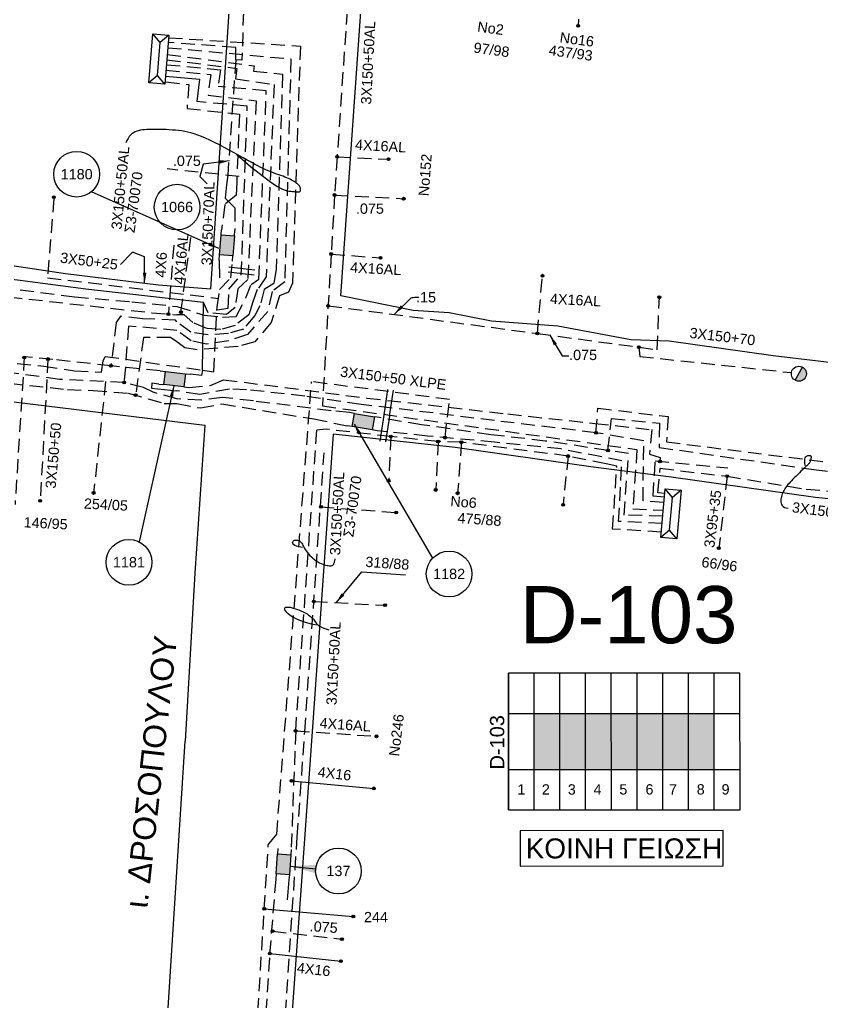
# Model space of a CAD drawing. Header units: millimetres. Extents: x 2893 to 4023, y 216 to 730.
# Drawn here: x 3073.1 to 3147.5, y 320.5 to 411.6 of the extents above; entities that cross this region are included whole.
import ezdxf
from ezdxf.enums import TextEntityAlignment as Align

# ---------------------------------------------------------------- set-up
doc = ezdxf.new("R2010")
doc.units = ezdxf.units.MM
doc.linetypes.add('DASHED', pattern=[19.05, 12.7, -6.35])
for name, color, linetype in [('Link Box 4 Διευθύνσεων', 7, 'Continuous'), ('Άγνωστα', 7, 'Continuous'), ('Ασφαλειοκιβώτια Χ.Τ 9 αναχωρήσεων', 7, 'Continuous'), ('Εναέρια παροχή ΧΤ 4x16', 7, 'Continuous'), ('Επιγραφές - Σχήματα', 7, 'Continuous'), ('Καλώδια ΧΤ   3x150+50AL', 7, 'DASHED'), ('Καλώδια ΧΤ   3x150+50AL XLPE', 7, 'DASHED'), ('Καλώδια ΧΤ   3x150+70 AL', 7, 'DASHED'), ('Στύλος ΦΜ', 7, 'Continuous'), ('Στύλος ΦΜ @ 1', 7, 'Continuous'), ('Συνδέσεις', 7, 'Continuous'), ('Τομή', 7, 'Continuous'), ('Υποσταθμός πόλεως', 7, 'Continuous'), ('Υπόβαθρο ΔΕΗ', 7, 'Continuous'), ('Υπόγεια Καλώδια Δικτύου ΧΤ   .04', 7, 'DASHED'), ('Υπόγεια Καλώδια Δικτύου ΧΤ   .075', 7, 'DASHED'), ('Υπόγεια Καλώδια Δικτύου ΧΤ   .10', 7, 'DASHED'), ('Υπόγεια Καλώδια Δικτύου ΧΤ   .15', 7, 'DASHED'), ('Υπόγεια καλώδια Παροχών ΧΤ   .075', 7, 'DASHED'), ('Υπόγεια καλώδια Παροχών ΧΤ   4x16AL', 7, 'DASHED'), ('Υπόγεια καλώδια Παροχών ΧΤ   4x6', 7, 'DASHED')]:
    doc.layers.add(name, color=color, linetype=linetype)
doc.styles.add('arial', font='ARIAL.TTF')
doc.styles.get("Standard").update_dxf_attribs({"font": 'ARIAL.TTF'})
doc.linetypes.add('SYN_LINE', pattern='A,0.5,-0.0001,["/\\/\\/\\/",Standard,S=0.1,R=0,X=0,Y=-0.05],-0.25', length=0.7501)
doc.dimstyles.new('ISO-25', dxfattribs={"dimtxt": 2.5, "dimasz": 2.5, "dimexe": 1.25, "dimexo": 0.625, "dimtad": 1, "dimtxsty": 'Standard', "dimcen": 2.5, "dimadec": 0, "dimazin": 0, "dimtfac": 1, "dimtmove": 0, "dimatfit": 3, "dimfxl": 1, "dimarcsym": 0})

# ---------------------------------------------------------------- blocks, each defined once
blk = doc.blocks.new('LINK BOX 4 ΑΝΑΧΩΡΗΣΕΩΝ')
at = {"layer": 'Link Box 4 Διευθύνσεων', "ltscale": 40}
blk.add_hatch(color=256, dxfattribs=at).paths.add_polyline_path([(-3.54, 0), (-3.54, -4.67), (3.54, -4.67), (3.54, 0)])
for p, q in [((-3.54, 0), (-5.33, 0)), ((5.33, 0), (3.54, 0)), ((-3.54, -4.67), (-5.33, -4.67)), ((5.33, -4.67), (3.54, -4.67))]:
    blk.add_line(p, q, dxfattribs=at)
blk.add_lwpolyline([(-3.54, -4.67), (-3.54, 0), (3.54, 0), (3.54, -4.67)], close=True, dxfattribs=at)
blk = doc.blocks.new('ΥΠΟΣΤΑΘΜΟΣ ΠΟΛΕΩΣ')
at = {"layer": 'Υποσταθμός πόλεως', "linetype": 'Continuous', "ltscale": 40}
blk.add_lwpolyline([(-8.57, 2.82), (8.57, 2.82), (8.57, -2.82), (-8.57, -2.82)], close=True, dxfattribs=at)
for points in [[(-5.75, 0), (-8.57, 2.82)], [(5.75, 0), (8.57, 2.82)], [(-8.57, -2.82), (-5.75, 0)], [(-5.75, 0), (5.75, 0)], [(8.57, -2.82), (5.75, 0)]]:
    blk.add_lwpolyline(points, dxfattribs=at)
at = {"layer": 'Υποσταθμός πόλεως', "linetype": 'SYN_LINE', "ltscale": 40, "flags": 1}
for tag, p in [('ΜΕΤΑΣΧΗΜΑΤΙΣΜΟΣ', (10.6, 2.39)), ('ΙΣΧΥΣ', (10.58, -0.41)), ('ΑΡΙΘΜΟΣ', (10.7, -3.13))]:
    blk.add_attdef(tag, p, '', height=1.8, dxfattribs=at)
blk = doc.blocks.new('_ΣΥΝΔΕΣΗ')
at = {"layer": 'Συνδέσεις', "linetype": 'SYN_LINE', "ltscale": 40}
blk.add_hatch(color=256, dxfattribs=at).paths.add_polyline_path([(-116.75, 2339.64, 1), (-117.75, 2339.64, 1)])
at = {"layer": 'Συνδέσεις'}
blk.add_circle((-117.25, 2339.64), 0.5, dxfattribs=at)
blk = doc.blocks.new('ΤΟΜΗ')
at = {"layer": 'Τομή', "ltscale": 40}
for p, q in [((-5.68, 0), (5.68, 0)), ((5.68, -2.33), (-5.68, -2.33))]:
    blk.add_line(p, q, dxfattribs=at)
blk = doc.blocks.new('ΥΠΑΡΧΩΝ ΤΣΙΜΕΝΤΕΝΙΟΣ ΣΤΥΛΟΣ')
at = {"layer": 'Στύλος ΦΜ'}
blk.add_hatch(color=7, dxfattribs=at).paths.add_polyline_path([(-1.29, -2.28, 0.574793), (2.62, 0, 0.268822), (1.3, 2.27)])
blk.add_line((-1.29, -2.28), (1.3, 2.27), dxfattribs=at)
blk.add_circle((0, 0), 2.62, dxfattribs=at)
at = {"layer": 'Στύλος ΦΜ', "flags": 4}
for tag, p in [('ΑΡΙΘΜΟΣ', (-4.68, 8.05)), ('ΤΥΠΟΣ', (-4.91, 3.03))]:
    blk.add_attdef(tag, p, '', height=4, dxfattribs=at)
blk = doc.blocks.new('ΑΣΦΑΛΕΙΟΚΙΒΩΤΙΟ ΥΠΟΣΤΑΘΜΟΥ 9 ΑΝΑΧΩΡΗΣΕΩΝ')
at = {"layer": 'Ασφαλειοκιβώτια Χ.Τ 9 αναχωρήσεων', "ltscale": 40}
for p, q in [((-23.8, 40.36), (24.02, 40.36)), ((-9.72, 40.36), (-9.72, -40.64)), ((9.94, 40.36), (9.94, -40.64)), ((-23.8, 31.36), (24.02, 31.36)), ((-23.8, 22.36), (24.02, 22.36)), ((-23.8, 13.36), (24.02, 13.36)), ((-23.8, 4.36), (24.02, 4.36)), ((-23.8, -4.64), (24.02, -4.64)), ((-23.8, -13.64), (24.02, -13.64)), ((-23.8, -22.64), (24.02, -22.64)), ((-23.8, -31.64), (24.02, -31.64))]:
    blk.add_line(p, q, dxfattribs=at)
at = {"layer": 'Ασφαλειοκιβώτια Χ.Τ 9 αναχωρήσεων'}
blk.add_lwpolyline([(-23.8, -40.64), (24.02, -40.64), (24.02, 40.36), (-23.8, 40.36)], close=True, dxfattribs=at)
for s, p in [('1', (-18.45, 37.24)), ('2', (-18.45, 28.67)), ('3', (-18.45, 19.6)), ('4', (-18.45, 10.58)), ('5', (-18.45, 1.57)), ('6', (-18.45, -7.57)), ('7', (-18.45, -15.81)), ('8', (-18.45, -25.5)), ('9', (-18.45, -34.19))]:
    blk.add_text(s, height=3.6, rotation=270, dxfattribs=at).set_placement(p)
at = {"layer": 'Ασφαλειοκιβώτια Χ.Τ 9 αναχωρήσεων', "ltscale": 40}
for tag, height, p in [('ΟΝΟΜΑ', 5, (-0.16, 44.31)), ('ΚΕΙΜΕΝΟ 1', 2, (17.06, 35.59)), ('ΚΕΙΜΕΝΟ 2', 2, (17.06, 26.88)), ('ΚΕΙΜΕΝΟ 3', 2, (17.06, 17.69)), ('ΚΕΙΜΕΝΟ 4', 2, (17.06, 8.71)), ('ΚΕΙΜΕΝΟ 5', 2, (17.06, -0.13)), ('ΚΕΙΜΕΝΟ 6', 2, (17.06, -9.05)), ('ΚΕΙΜΕΝΟ 7', 2, (17.06, -18.13)), ('ΚΕΙΜΕΝΟ 8', 2, (17.06, -26.85)), ('ΚΕΙΜΕΝΟ 9', 2, (17.06, -35.99)), ('ΣΧ', 2, (-0.1, -42.64))]:
    blk.add_attdef(tag, text='', height=height, dxfattribs=at).set_placement(p, align=Align.MIDDLE_CENTER)

msp = doc.modelspace()

# ---------------------------------------------------------------- hatches: boundary and pattern name
at = {"layer": 'Ασφαλειοκιβώτια Χ.Τ 9 αναχωρήσεων'}
for color, points in [(17, [(3120.787, 342.098), (3123.172, 342.099), (3123.17, 347.307), (3120.785, 347.306)]), (151, [(3123.172, 342.099), (3125.557, 342.1), (3125.554, 347.308), (3123.17, 347.307)]), (85, [(3125.557, 342.1), (3127.941, 342.101), (3127.939, 347.309), (3125.554, 347.308)]), (1, [(3127.941, 342.101), (3130.326, 342.102), (3130.324, 347.31), (3127.939, 347.309)]), (2, [(3130.326, 342.102), (3132.711, 342.103), (3132.709, 347.311), (3130.324, 347.31)]), (30, [(3132.711, 342.103), (3135.096, 342.104), (3135.094, 347.312), (3132.709, 347.311)]), (6, [(3135.096, 342.104), (3137.481, 342.105), (3137.479, 347.313), (3135.094, 347.312)])]:
    msp.add_hatch(color=color, dxfattribs=at).paths.add_polyline_path(points)

# ---------------------------------------------------------------- linework, layer by layer
at = {"layer": 'Άγνωστα', "color": 85, "linetype": 'DASHED', "ltscale": 0.1}
for points in [[(3125.34, 421.179), (3124.874, 411.052)], [(3086.741, 407.917), (3093.221, 407.109), (3093.12, 406.139)], [(3132.71, 365.608), (3129.118, 365.701), (3129.539, 371.397), (3127.626, 371.693), (3121.821, 372.563), (3116.776, 373.145), (3110.358, 374.065), (3106.456, 374.733)]]:
    msp.add_lwpolyline(points, dxfattribs=at)
at = {"layer": 'Άγνωστα', "color": 4}
msp.add_lwpolyline([(3086.612, 406.393), (3089.77, 406.113), (3089.53, 404.037)], dxfattribs=at)
at = {"layer": 'Άγνωστα', "color": 2, "linetype": 'DASHED', "ltscale": 0.1}
for points in [[(3086.65, 405.852), (3088.793, 405.619), (3088.614, 403.394)], [(3093.222, 396.571), (3093.172, 395.349), (3092.128, 394.496), (3091.805, 392.157)], [(3132.584, 364.12), (3128.063, 364.399), (3128.45, 370.221), (3127.457, 370.434), (3123.929, 371.166), (3114.039, 372.446), (3111.88, 372.517), (3107.499, 372.97), (3101.519, 373.655), (3100.652, 373.58)], [(3107.499, 372.97), (3107.303, 368.874)], [(3111.88, 372.517), (3111.669, 368.027)], [(3114.039, 372.446), (3113.698, 367.72)], [(3123.929, 371.166), (3123.473, 366.656)], [(3100.975, 366.464), (3107.997, 365.935)], [(3100.366, 357.672), (3106.968, 357.343)], [(3096.831, 331.953), (3096.245, 324.639), (3095.545, 313.518), (3096.278, 313.44)]]:
    msp.add_lwpolyline(points, dxfattribs=at)
at = {"layer": 'Άγνωστα', "color": 4, "linetype": 'DASHED', "ltscale": 0.1}
msp.add_lwpolyline([(3076.269, 395.041), (3075.681, 387.702), (3091.523, 385.791)], dxfattribs=at)
at = {"layer": 'Άγνωστα'}
for points in [[(3090.04, 379.139), (3090.139, 385.42), (3079.245, 386.629), (3072.894, 387.464), (3056.202, 389.305), (3056.223, 389.859)], [(3091.602, 389.34), (3091.627, 387.682)], [(3085.996, 377.846), (3085.356, 377.924), (3085.327, 377.462), (3087.686, 377.216)]]:
    msp.add_lwpolyline(points, dxfattribs=at)
at = {"layer": 'Άγνωστα', "color": 151, "linetype": 'DASHED', "ltscale": 0.1}
msp.add_lwpolyline([(3130.49, 381.289), (3130.58, 380.409), (3144.634, 378.904)], dxfattribs=at)
at = {"layer": 'Άγνωστα', "color": 30, "linetype": 'DASHED', "ltscale": 0.1}
for points in [[(3073.535, 380.371), (3072.677, 366.684)], [(3086.138, 379.075), (3081.569, 379.533), (3076.191, 380.12), (3073.535, 380.371)], [(3075.729, 380.164), (3075.005, 367.015)]]:
    msp.add_lwpolyline(points, dxfattribs=at)
at = {"layer": 'Άγνωστα', "color": 17, "linetype": 'DASHED', "ltscale": 0.1}
for points in [[(3088.801, 377.523), (3090.85, 377.73), (3092.007, 378.249), (3105.288, 376.548), (3118.347, 375.068), (3126.412, 374.192), (3131.695, 373.619), (3131.483, 371.358), (3132.48, 371.038), (3132.445, 370.676)], [(3132.86, 367.371), (3131.827, 367.442), (3132.003, 370.719), (3138.729, 370.066)], [(3138.674, 369.291), (3137.889, 362.555)]]:
    msp.add_lwpolyline(points, dxfattribs=at)
at = {"layer": 'Άγνωστα', "color": 173, "linetype": 'DASHED', "ltscale": 0.1}
msp.add_lwpolyline([(3081.062, 378.071), (3079.962, 367.748)], dxfattribs=at)
at = {"layer": 'Άγνωστα', "color": 6, "linetype": 'DASHED', "ltscale": 0.1}
msp.add_lwpolyline([(3132.818, 366.875), (3130.882, 367.01), (3130.952, 372.585), (3126.514, 373.334), (3117.101, 374.454), (3111.423, 375.162), (3104.745, 375.959), (3099.542, 376.727), (3094.133, 377.318), (3092.538, 377.377), (3089.796, 376.862), (3087.686, 377.216)], dxfattribs=at)
at = {"layer": 'Άγνωστα', "color": 1, "linetype": 'DASHED', "ltscale": 0.1}
msp.add_lwpolyline([(3132.651, 364.909), (3128.614, 365.107), (3128.918, 370.714), (3123.291, 371.824), (3117.115, 372.452), (3110.909, 373.024), (3106.253, 373.512)], dxfattribs=at)
at = {"layer": 'Άγνωστα', "color": 2, "ltscale": 0.1}
msp.add_lwpolyline([(3098.065, 331.866), (3097.898, 330.022)], dxfattribs=at)
at = {"layer": 'Άγνωστα', "color": 1, "ltscale": 0.1}
msp.add_lwpolyline([(3095.78, 329.195), (3104.021, 328.474)], dxfattribs=at)
at = {"layer": 'Εναέρια παροχή ΧΤ 4x16', "color": 2, "ltscale": 0.1}
for points in [[(3098.295, 341.059), (3105.926, 340.352)], [(3096.297, 325.054), (3102.876, 324.333)]]:
    msp.add_lwpolyline(points, dxfattribs=at)
at = {"layer": 'Επιγραφές - Σχήματα'}
for points in [[(3093.188, 399.158), (3094.513, 398.02), (3095.567, 397.168), (3096.386, 396.558), (3097.006, 396.151), (3097.465, 395.903), (3097.797, 395.775), (3098.039, 395.725), (3098.227, 395.712), (3098.392, 395.702), (3098.54, 395.689), (3098.67, 395.676), (3098.784, 395.665), (3098.882, 395.659), (3098.963, 395.66), (3099.028, 395.67), (3099.077, 395.691), (3099.111, 395.726), (3099.132, 395.771), (3099.141, 395.825), (3099.14, 395.884), (3099.132, 395.946), (3099.118, 396.009), (3099.101, 396.068), (3099.082, 396.123), (3099.062, 396.17), (3099.042, 396.212), (3099.019, 396.249), (3098.991, 396.284), (3098.957, 396.319), (3098.915, 396.356), (3098.863, 396.396), (3098.801, 396.442), (3098.726, 396.495), (3098.638, 396.554), (3098.538, 396.619), (3098.426, 396.686), (3098.302, 396.757), (3098.167, 396.828), (3098.02, 396.9), (3097.862, 396.969), (3097.693, 397.037), (3097.513, 397.103), (3097.323, 397.17), (3097.123, 397.24), (3096.914, 397.313), (3096.696, 397.392), (3096.469, 397.479), (3096.233, 397.575), (3095.989, 397.681), (3095.734, 397.8), (3095.465, 397.931), (3095.18, 398.076), (3094.875, 398.235), (3094.547, 398.411), (3094.195, 398.602), (3093.814, 398.812), (3093.404, 399.038), (3092.971, 399.277), (3092.523, 399.523), (3092.068, 399.768), (3091.613, 400.009), (3091.167, 400.238), (3090.737, 400.45), (3090.332, 400.638), (3089.956, 400.798), (3089.609, 400.932), (3089.284, 401.043), (3088.977, 401.132), (3088.683, 401.205), (3088.398, 401.262), (3088.117, 401.307), (3087.835, 401.343), (3087.548, 401.373), (3087.259, 401.397), (3086.968, 401.416), (3086.68, 401.43), (3086.395, 401.441), (3086.117, 401.447), (3085.848, 401.451), (3085.59, 401.452), (3085.345, 401.451), (3085.114, 401.446), (3084.895, 401.437), (3084.687, 401.422), (3084.491, 401.401), (3084.306, 401.37), (3084.13, 401.331), (3083.963, 401.281), (3083.805, 401.218), (3083.655, 401.14), (3083.515, 401.045), (3083.384, 400.929), (3083.262, 400.789), (3083.15, 400.623), (3083.049, 400.428), (3082.958, 400.2)], [(3090.109, 398.246), (3089.817, 397.093), (3090.495, 396.395)], [(3084.678, 389.643), (3083.568, 390.071), (3082.451, 388.917)], [(3109.38, 385.829), (3109.475, 385.859), (3109.58, 385.88), (3109.689, 385.893), (3109.796, 385.899), (3109.896, 385.899), (3109.985, 385.895), (3110.055, 385.887), (3110.103, 385.877)], [(3145.908, 370.292), (3145.883, 370.543), (3145.878, 370.741), (3145.89, 370.892), (3145.916, 371.003), (3145.952, 371.082), (3145.996, 371.135), (3146.045, 371.169), (3146.096, 371.191), (3146.145, 371.207), (3146.192, 371.218), (3146.237, 371.225), (3146.279, 371.227), (3146.317, 371.225), (3146.352, 371.219), (3146.381, 371.21), (3146.406, 371.197), (3146.426, 371.18), (3146.44, 371.16), (3146.45, 371.136), (3146.456, 371.109), (3146.458, 371.077), (3146.457, 371.042), (3146.452, 371.002), (3146.446, 370.958), (3146.437, 370.91), (3146.426, 370.858), (3146.412, 370.804), (3146.396, 370.748), (3146.377, 370.692), (3146.354, 370.637), (3146.328, 370.583), (3146.299, 370.532), (3146.265, 370.483), (3146.226, 370.436), (3146.18, 370.387), (3146.124, 370.333), (3146.058, 370.271), (3145.98, 370.2), (3145.888, 370.115), (3145.78, 370.015), (3145.656, 369.897), (3145.519, 369.765), (3145.372, 369.622), (3145.22, 369.472), (3145.067, 369.319), (3144.916, 369.167), (3144.771, 369.02), (3144.637, 368.881), (3144.517, 368.754), (3144.409, 368.637), (3144.313, 368.528), (3144.227, 368.424), (3144.149, 368.323), (3144.078, 368.223), (3144.012, 368.122), (3143.951, 368.017), (3143.892, 367.906), (3143.836, 367.79), (3143.786, 367.669), (3143.741, 367.546), (3143.704, 367.42), (3143.675, 367.293), (3143.656, 367.165), (3143.648, 367.039), (3143.652, 366.914), (3143.672, 366.794), (3143.712, 366.681), (3143.776, 366.578), (3143.867, 366.488), (3143.99, 366.414), (3144.148, 366.357), (3144.344, 366.322)], [(3099.307, 362.683), (3099.004, 362.739), (3098.772, 362.809), (3098.604, 362.888), (3098.491, 362.973), (3098.428, 363.058), (3098.405, 363.14), (3098.417, 363.215), (3098.455, 363.278), (3098.512, 363.326), (3098.584, 363.358), (3098.667, 363.375), (3098.758, 363.377), (3098.852, 363.363), (3098.946, 363.335), (3099.035, 363.293), (3099.116, 363.236), (3099.187, 363.166), (3099.25, 363.082), (3099.307, 362.988), (3099.364, 362.883), (3099.422, 362.769), (3099.487, 362.646), (3099.561, 362.517), (3099.649, 362.383), (3099.751, 362.244), (3099.869, 362.103), (3099.998, 361.963), (3100.137, 361.826), (3100.284, 361.694), (3100.436, 361.57), (3100.592, 361.456), (3100.748, 361.355), (3100.903, 361.268), (3101.055, 361.196), (3101.202, 361.136), (3101.342, 361.088), (3101.475, 361.052), (3101.598, 361.025), (3101.709, 361.007), (3101.807, 360.997), (3101.891, 360.994), (3101.963, 360.998), (3102.022, 361.009), (3102.072, 361.026), (3102.114, 361.05), (3102.149, 361.08), (3102.18, 361.117), (3102.208, 361.16), (3102.234, 361.209), (3102.258, 361.264), (3102.279, 361.323), (3102.298, 361.386), (3102.314, 361.451), (3102.325, 361.518), (3102.333, 361.586), (3102.335, 361.654)], [(3100.618, 355.487), (3100.022, 355.617), (3099.512, 355.761), (3099.08, 355.913), (3098.72, 356.071), (3098.424, 356.229), (3098.187, 356.385), (3098.002, 356.533), (3097.861, 356.67), (3097.759, 356.792), (3097.694, 356.898), (3097.664, 356.988), (3097.669, 357.06), (3097.707, 357.114), (3097.778, 357.15), (3097.879, 357.167), (3098.01, 357.165), (3098.169, 357.143), (3098.35, 357.103), (3098.547, 357.048), (3098.755, 356.98), (3098.967, 356.901), (3099.177, 356.815), (3099.379, 356.722), (3099.567, 356.626), (3099.736, 356.529), (3099.885, 356.431), (3100.017, 356.333), (3100.134, 356.235), (3100.235, 356.138), (3100.324, 356.041), (3100.401, 355.947), (3100.468, 355.854), (3100.528, 355.763), (3100.592, 355.673), (3100.672, 355.582), (3100.78, 355.488), (3100.93, 355.389), (3101.132, 355.284), (3101.4, 355.171), (3101.746, 355.048)]]:
    msp.add_lwpolyline(points, dxfattribs=at)
at = {"layer": 'Επιγραφές - Σχήματα', "color": 190}
msp.add_lwpolyline([(3119.496, 333.156), (3138.317, 333.165), (3138.315, 336.438), (3119.494, 336.428)], close=True, dxfattribs=at)
at = {"layer": 'Επιγραφές - Σχήματα'}
for centre in [(3078.389, 397.297), (3087.694, 394.251), (3083.231, 361.317), (3112.907, 360.234), (3102.648, 332.696)]:
    msp.add_circle(centre, 2.12, dxfattribs=at)
at = {"layer": 'Καλώδια ΧΤ   3x150+50AL', "color": 151, "ltscale": 0.1}
msp.add_lwpolyline([(3109.258, 425.432), (3104.353, 425.759), (3102.527, 398.907), (3102.287, 395.371), (3101.972, 389.901), (3101.157, 375.823), (3130.319, 371.779), (3129.923, 366.261), (3132.756, 366.147)], dxfattribs=at)
at = {"layer": 'Καλώδια ΧΤ   3x150+50AL', "color": 17, "ltscale": 0.1}
msp.add_lwpolyline([(3086.914, 409.952), (3099.121, 409.172), (3098.382, 387.184), (3098.01, 386.351), (3097.184, 386.038), (3096.413, 383.556), (3094.901, 381.759), (3093.362, 381.332), (3089.544, 381.027), (3088.416, 381.21), (3087.686, 381.75), (3087.092, 382.149), (3084.574, 382.149), (3083.856, 376.811)], dxfattribs=at)
at = {"layer": 'Καλώδια ΧΤ   3x150+50AL', "color": 173, "ltscale": 0.1}
msp.add_lwpolyline([(3086.836, 409.028), (3098.243, 407.984), (3097.672, 387.318), (3096.51, 386.43), (3096.1, 384.586), (3094.219, 382.429), (3092.476, 381.849), (3090.399, 381.529), (3089.005, 381.865), (3087.686, 382.816), (3083.199, 383.225), (3082.79, 377.987)], dxfattribs=at)
at = {"layer": 'Καλώδια ΧΤ   3x150+50AL', "color": 30, "ltscale": 0.1}
for points in [[(3086.783, 408.407), (3094.828, 407.339), (3094.779, 406.847)], [(3094.779, 406.847), (3097.462, 406.588), (3096.884, 388.461), (3096.651, 387.179), (3095.756, 386.61), (3095.376, 385.11), (3094.888, 384.189), (3093.857, 382.942), (3092.473, 382.535), (3090.574, 382.4), (3088.973, 382.644), (3087.686, 383.619), (3087.54, 383.764), (3084.48, 383.906), (3082.459, 384.124), (3082.054, 383.545), (3081.569, 379.533)]]:
    msp.add_lwpolyline(points, dxfattribs=at)
at = {"layer": 'Καλώδια ΧΤ   3x150+50AL', "color": 6, "linetype": 'DASHED', "ltscale": 0.1}
msp.add_lwpolyline([(3086.702, 407.452), (3091.71, 406.985), (3091.492, 405.442)], dxfattribs=at)
at = {"layer": 'Καλώδια ΧΤ   3x150+50AL', "linetype": 'DASHED', "ltscale": 0.1}
msp.add_lwpolyline([(3086.659, 406.954), (3090.807, 406.556), (3090.564, 404.637), (3095.018, 404.114), (3094.241, 387.543), (3093.315, 386.654), (3093.067, 384.938), (3092.276, 384.296), (3090.579, 384.46), (3090.139, 385.42)], dxfattribs=at)
at = {"layer": 'Καλώδια ΧΤ   3x150+50AL', "color": 4, "linetype": 'DASHED', "ltscale": 0.1}
msp.add_lwpolyline([(3091.395, 384.712), (3092.438, 384.893), (3092.498, 386.639), (3093.648, 387.952), (3094.195, 403.613), (3089.53, 404.037)], dxfattribs=at)
at = {"layer": 'Καλώδια ΧΤ   3x150+50AL', "color": 2, "linetype": 'DASHED', "ltscale": 0.1}
msp.add_lwpolyline([(3088.614, 403.394), (3093.478, 402.872), (3093.222, 396.571)], dxfattribs=at)
at = {"layer": 'Καλώδια ΧΤ   3x150+50AL', "color": 1, "ltscale": 0.1}
msp.add_lwpolyline([(3112.53, 372.875), (3112.947, 376.413), (3100.16, 378.061), (3100.16, 378.061)], dxfattribs=at)
at = {"layer": 'Καλώδια ΧΤ   3x150+50AL', "color": 2, "ltscale": 0.1}
for points in [[(3098.685, 345.698), (3098.685, 345.698), (3100.652, 373.58)], [(3099.533, 345.639), (3101.322, 371.473)], [(3098.685, 345.698), (3098.264, 334.683)]]:
    msp.add_lwpolyline(points, dxfattribs=at)
at = {"layer": 'Καλώδια ΧΤ   3x150+50AL XLPE', "color": 6, "ltscale": 0.1}
msp.add_lwpolyline([(3020.674, 393.668), (3025.029, 393.154), (3038.621, 391.443), (3043.658, 390.422), (3050.993, 389.858), (3055.789, 389.012), (3055.789, 389.012), (3055.972, 388.372), (3067.495, 387.345), (3078.21, 385.922), (3083.494, 385.478), (3087.686, 385.035), (3090.208, 384.235), (3091.89, 384.058), (3093.183, 384.102), (3094.071, 385.832), (3094.559, 387.074), (3095.27, 387.562), (3095.962, 405.023), (3091.492, 405.442)], dxfattribs=at)
at = {"layer": 'Καλώδια ΧΤ   3x150+50AL XLPE', "color": 85, "ltscale": 0.1}
for points in [[(3093.12, 406.139), (3096.682, 405.629), (3095.95, 387.787), (3095.13, 386.609), (3094.721, 385.465), (3094.339, 384.266), (3093.083, 383.282), (3091.747, 382.901), (3090.447, 383.008), (3089.151, 383.547), (3088.355, 384.248), (3087.686, 384.273)], [(3020.687, 392.703), (3031.702, 391.362), (3041.512, 390.193), (3050.219, 389.161), (3055.315, 388.371), (3055.727, 387.546), (3070.174, 386.136), (3085.359, 384.452), (3087.686, 384.273)], [(3127.626, 371.693), (3127.954, 374.663), (3132.401, 374.205), (3132.374, 371.971), (3146.719, 369.922), (3157.943, 368.681), (3169.894, 366.93), (3173.023, 365.821), (3173.319, 363.852), (3170.858, 327.219), (3170.858, 327.219), (3169.905, 327.244)]]:
    msp.add_lwpolyline(points, dxfattribs=at)
at = {"layer": 'Καλώδια ΧΤ   3x150+50AL XLPE', "color": 1, "ltscale": 0.1}
msp.add_lwpolyline([(3114.139, 297.35), (3113.481, 296.606), (3112.647, 296.612), (3111.584, 297.581), (3097.477, 298.713), (3097.362, 296.973), (3092.331, 297.282), (3092.446, 299.125), (3093.03, 300.066), (3093.986, 300.642), (3095.78, 329.195), (3096.148, 335.126), (3096.929, 336.123), (3100.16, 378.061)], dxfattribs=at)
at = {"layer": 'Καλώδια ΧΤ   3x150+50AL XLPE', "color": 6, "linetype": 'DASHED', "ltscale": 0.1}
msp.add_lwpolyline([(3126.514, 373.334), (3126.702, 375.613), (3133.197, 374.826), (3133.054, 372.488), (3170.416, 367.77)], dxfattribs=at)
at = {"layer": 'Καλώδια ΧΤ   3x150+70 AL', "color": 2, "ltscale": 0.1}
for points in [[(3086.217, 426.135), (3085.26, 426.187), (3085.316, 425.267), (3092.22, 424.871), (3092.256, 425.808), (3094.257, 425.682), (3093.703, 407.871), (3093.129, 407.897), (3093.129, 409.042), (3086.878, 409.522)], [(3093.129, 407.897), (3092.391, 397.202)], [(3092.391, 397.202), (3092.289, 396.325)], [(3092.289, 396.325), (3092.145, 395.082), (3093.043, 394.186), (3093.038, 392.068)]]:
    msp.add_lwpolyline(points, dxfattribs=at)
at = {"layer": 'Υπόβαθρο ΔΕΗ'}
for points in [[(3023.314, 429.157), (3022.303, 395.085), (3030.206, 393.878), (3039.345, 393.003), (3046.537, 391.916), (3056.411, 390.901), (3069.284, 389.287), (3077.35, 388.096), (3085.963, 387.046), (3090.83, 386.661), (3093.386, 425.446), (3076.812, 426.401), (3049.231, 427.794), (3037.474, 428.546), (3023.314, 429.157)], [(3102.878, 386.024), (3105.611, 425.132), (3127.5, 424.26), (3147.583, 423.628), (3159.062, 423.234), (3175.624, 416.321), (3174.121, 393.668), (3172.818, 376.578), (3163.533, 377.792), (3151.286, 379.475), (3142.941, 380.45), (3133.309, 381.825), (3129.762, 381.958), (3122.969, 383.2), (3116.842, 383.687), (3112.896, 384.44), (3109.571, 384.662), (3102.878, 386.024)], [(3019.546, 344.739), (3021.577, 382.876), (3035.083, 381.09), (3052.193, 378.936), (3071.542, 376.31), (3090.274, 374.047), (3089.328, 360.324), (3088.435, 344.737)], [(3170.601, 344.737), (3171.834, 364.484), (3168.305, 365.032), (3159.562, 366.025), (3146.868, 367.329), (3133.496, 369.213), (3126.054, 370.171), (3113.462, 371.956), (3102.149, 373.19), (3100.167, 344.737)]]:
    msp.add_lwpolyline(points, dxfattribs=at)
at = {"layer": 'Υπόβαθρο ΔΕΗ', "ltscale": 0.1}
for points in [[(3019.546, 344.739), (3017.434, 306.629), (3085.667, 301.108), (3088.435, 344.737)], [(3100.167, 344.737), (3097.006, 300.699), (3167.079, 295.457), (3170.601, 344.737)]]:
    msp.add_lwpolyline(points, dxfattribs=at)
at = {"layer": 'Υπόγεια Καλώδια Δικτύου ΧΤ   .04', "color": 2, "ltscale": 0.1}
msp.add_lwpolyline([(3095.699, 302.395), (3096.593, 302.376), (3098.833, 335.85), (3099.533, 345.639)], dxfattribs=at)
at = {"layer": 'Υπόγεια Καλώδια Δικτύου ΧΤ   .075', "color": 151, "ltscale": 0.1}
msp.add_lwpolyline([(3121.089, 382.535), (3132.202, 381.031), (3132.39, 385.886)], dxfattribs=at)
at = {"layer": 'Υπόγεια Καλώδια Δικτύου ΧΤ   .075', "color": 2, "ltscale": 0.1}
msp.add_lwpolyline([(3096.554, 327.112), (3102.977, 326.377)], dxfattribs=at)
at = {"layer": 'Υπόγεια Καλώδια Δικτύου ΧΤ   .10', "color": 30, "ltscale": 0.1}
msp.add_lwpolyline([(3132.888, 367.704), (3132.237, 367.749), (3132.471, 370.034), (3138.674, 369.291), (3145.985, 368.095), (3153.762, 367.499), (3162.556, 366.305), (3165.401, 366.062), (3172.289, 365.33), (3170.907, 339.919)], dxfattribs=at)
at = {"layer": 'Υπόγεια Καλώδια Δικτύου ΧΤ   .15', "color": 4, "ltscale": 0.1}
for points in [[(3090.04, 379.139), (3091.085, 378.964), (3091.409, 384.967), (3091.636, 386.615), (3092.679, 387.68), (3092.836, 389.251)], [(3070.985, 379.944), (3075.337, 379.505), (3078.19, 379.066), (3080.677, 378.957), (3080.858, 379.999), (3081.039, 380.407), (3090.04, 379.139), (3089.972, 378.641), (3088.943, 378.752)]]:
    msp.add_lwpolyline(points, dxfattribs=at)
at = {"layer": 'Υπόγεια Καλώδια Δικτύου ΧΤ   .15', "color": 151, "ltscale": 0.1}
msp.add_lwpolyline([(3101.694, 385.107), (3121.089, 382.535), (3121.089, 382.535)], dxfattribs=at)
at = {"layer": 'Υπόγεια Καλώδια Δικτύου ΧΤ   .15', "color": 17, "ltscale": 0.1}
msp.add_lwpolyline([(3019.896, 381.722), (3019.95, 382.692), (3021.353, 384.123), (3030.272, 382.868), (3034.78, 382.565), (3042.518, 381.656), (3047.784, 380.937), (3052.236, 380.75), (3055.758, 380.303), (3062.588, 379.296), (3067.787, 378.533), (3072.128, 377.913), (3077.539, 377.341), (3079.924, 377.245), (3083.168, 377.007), (3086.507, 376.054), (3087.686, 376.054), (3089.849, 375.626), (3091.849, 375.998), (3100.356, 374.616), (3103.449, 373.979)], dxfattribs=at)
at = {"layer": 'Υπόγεια Καλώδια Δικτύου ΧΤ   .15', "color": 173, "ltscale": 0.1}
msp.add_lwpolyline([(3103.67, 375.196), (3101.969, 375.371), (3094.765, 376.274), (3091.881, 376.606), (3089.948, 376.349), (3087.686, 376.479), (3085.467, 377.079), (3084.566, 377.516), (3082.79, 377.987), (3076.804, 378.279), (3067.623, 379.508)], dxfattribs=at)
at = {"layer": 'Υπόγεια καλώδια Παροχών ΧΤ   .075', "color": 2, "ltscale": 0.1}
msp.add_lwpolyline([(3093.452, 397.091), (3086.772, 397.79)], dxfattribs=at)
at = {"layer": 'Υπόγεια καλώδια Παροχών ΧΤ   .075', "color": 5, "ltscale": 0.1}
msp.add_lwpolyline([(3102.287, 395.371), (3108.694, 395.026)], dxfattribs=at)
at = {"layer": 'Υπόγεια καλώδια Παροχών ΧΤ   4x16AL', "color": 151, "ltscale": 0.1}
for points in [[(3102.527, 398.907), (3107.284, 398.689)], [(3101.972, 389.901), (3106.545, 389.543)], [(3121.089, 382.535), (3121.559, 387.891)]]:
    msp.add_lwpolyline(points, dxfattribs=at)
at = {"layer": 'Υπόγεια καλώδια Παροχών ΧΤ   4x16AL', "ltscale": 0.1}
msp.add_lwpolyline([(3088.054, 384.497), (3088.97, 391.462)], dxfattribs=at)
at = {"layer": 'Υπόγεια καλώδια Παροχών ΧΤ   4x16AL', "color": 2, "ltscale": 0.1}
msp.add_lwpolyline([(3098.685, 345.698), (3106.177, 345.181)], dxfattribs=at)
at = {"layer": 'Υπόγεια καλώδια Παροχών ΧΤ   4x6', "ltscale": 0.1}
msp.add_lwpolyline([(3087.38, 390.717), (3086.889, 384.334)], dxfattribs=at)

# ---------------------------------------------------------------- block references
at = {"layer": 'Link Box 4 Διευθύνσεων'}
for p, xscale, yscale, zscale, rotation in [((3092.937, 390.66), 0.264987195522419, 0.264987195522419, 0.264987195522419, 265.8919715518485), ((3087.398, 377.684), 0.2649871955223979, 0.2649871955223979, 0.2649871955223979, 173.4226540751103), ((3105.063, 374.964), 0.2649871955224172, 0.2649871955224172, 0.2649871955224172, 350.5594176286331), ((3096.931, 333.362), 0.2649871955223188, 0.2649871955223188, 0.2649871955223188, 85.94300017806894)]:
    msp.add_blockref('LINK BOX 4 ΑΝΑΧΩΡΗΣΕΩΝ', p, dxfattribs=dict(at, xscale=xscale, yscale=yscale, zscale=zscale, rotation=rotation))
at = {"layer": 'Ασφαλειοκιβώτια Χ.Τ 9 αναχωρήσεων', "xscale": 0.2649871955223489, "yscale": 0.2649871955223489, "zscale": 0.2649871955223489, "rotation": 90.02355965774014}
msp.add_blockref('ΑΣΦΑΛΕΙΟΚΙΒΩΤΙΟ ΥΠΟΣΤΑΘΜΟΥ 9 ΑΝΑΧΩΡΗΣΕΩΝ', (3129.097, 344.676), dxfattribs=at).add_auto_attribs({'ΟΝΟΜΑ': 'D-103'})
at = {"layer": 'Στύλος ΦΜ @ 1', "ltscale": 40, "xscale": 0.2649871955223772, "yscale": 0.2649871955223772, "zscale": 0.2649871955223772}
msp.add_blockref('ΥΠΑΡΧΩΝ ΤΣΙΜΕΝΤΕΝΙΟΣ ΣΤΥΛΟΣ', (3145.322, 378.8), dxfattribs=at)
at = {"layer": 'Συνδέσεις', "xscale": 0.2649871955223772, "yscale": 0.2649871955223772, "zscale": 0.2649871955223772}
for p in [(3155.943, -208.921), (3133.596, -221.066), (3138.352, -221.284), (3133.356, -224.602), (3107.338, -224.797), (3139.763, -224.948), (3133.041, -230.072), (3137.614, -230.43), (3152.628, -232.083), (3163.459, -234.087), (3119.123, -235.476), (3132.763, -234.867), (3117.958, -235.639), (3152.158, -237.438), (3161.561, -238.711), (3104.599, -239.672), (3106.798, -239.81), (3112.638, -240.441), (3113.858, -241.987), (3114.924, -243.163), (3138.568, -247.003), (3142.949, -247.457), (3143.599, -247.099), (3157.583, -246.64), (3145.107, -247.528), (3158.695, -248.281), (3154.998, -248.807), (3163.514, -249.297), (3138.371, -251.099), (3169.743, -250.683), (3142.738, -251.946), (3111.031, -252.226), (3144.766, -252.254), (3106.074, -252.959), (3132.097, -253.514), (3154.541, -253.317), (3139.066, -254.039), (3168.966, -257.351), (3131.435, -262.302), (3138.036, -262.63), (3129.754, -274.276), (3137.245, -274.792), (3129.363, -278.915), (3136.995, -279.621), (3126.848, -290.779), (3135.09, -291.5), (3127.622, -292.861), (3134.046, -293.597), (3127.365, -294.919), (3133.945, -295.641)]:
    msp.add_blockref('_ΣΥΝΔΕΣΗ', p, dxfattribs=at)
at = {"layer": 'Τομή'}
for p, xscale, yscale, zscale, rotation in [((3093.691, 388.569), 0.2124865726939875, 0.2124865726939875, 0.2124865726939875, 352.8987195725985), ((3107.057, 376.143), 0.2124865726939862, 0.2124865726939862, 0.2124865726939862, 81.37150695537598), ((3106.695, 373.755), 0.2124865726939862, 0.2124865726939862, 0.2124865726939862, 81.37150695537598)]:
    msp.add_blockref('ΤΟΜΗ', p, dxfattribs=dict(at, xscale=xscale, yscale=yscale, zscale=zscale, rotation=rotation))
at = {"layer": 'Υποσταθμός πόλεως', "xscale": 0.2649871955223213, "yscale": 0.2649871955223213, "zscale": 0.2649871955223213, "rotation": 85.14232795756575}
for p in [(3085.998, 407.98), (3133.474, 365.812)]:
    msp.add_blockref('ΥΠΟΣΤΑΘΜΟΣ ΠΟΛΕΩΣ', p, dxfattribs=at)

# ---------------------------------------------------------------- texts
at = {"layer": 'Άγνωστα', "char_height": 0.954, "width": 89.23272, "attachment_point": 1, "style": 'arial'}
for s, insert, rotation in [('3X50+25', (3076.93, 390.058), 352.75166), ('3X150+70', (3135.26, 383.087), 353.21741), ('3X150+50', (3075.485, 368.213), 84.97636), ('3X95+35', (3136.529, 362.744), 82.82801)]:
    msp.add_mtext(s, dxfattribs=dict(at, insert=insert, rotation=rotation))
at = {"layer": 'Εναέρια παροχή ΧΤ 4x16', "char_height": 0.954, "width": 89.23272, "attachment_point": 1, "rotation": 353.43917, "style": 'arial'}
for insert in [(3100.796, 342.376), (3098.865, 324.223)]:
    msp.add_mtext('4X16', dxfattribs=dict(at, insert=insert))
at = {"layer": 'Επιγραφές - Σχήματα'}
msp.add_text('244', height=0.954, dxfattribs=at).set_placement((3105.013, 327.949))
at = {"layer": 'Επιγραφές - Σχήματα', "attachment_point": 1, "style": 'arial'}
for s, insert, char_height, width, rotation in [('No2', (3115.604, 411.471), 0.954, 89.23272, 352.32254), ('No16', (3123.238, 410.477), 0.954, 89.23272, 352.32254), ('97/98', (3115.249, 409.532), 0.954, 89.23272, 352.32254), ('437/93', (3122.222, 409.292), 0.954, 89.23272, 352.32254), ('No152', (3110.058, 395.309), 0.954, 89.23272, 85.71713), ('Σ3-70070', (3082.797, 391.927), 0.954, 89.23272, 82.17814), ('Σ3-70070', (3103.08, 363.729), 0.954, 89.23272, 82.17814), ('254/05', (3079.087, 367.252), 0.954, 89.23272, 357.09796), ('No6', (3113.059, 367.467), 0.954, 89.23272, 355.99229), ('146/95', (3073.502, 365.515), 0.954, 89.23272, 357.09796), ('475/88', (3113.719, 365.915), 0.954, 89.23272, 355.99229), ('318/88', (3105.182, 361.853), 0.954, 89.23272, 355.99229), ('66/96', (3136.376, 361.836), 0.954, 89.23272, 352.32254), ('ι. ΔΡΟΣΟΠΟΥΛΟΥ', (3082.823, 329.406), 2.1199, 45.10117, 83.7152), ('No246', (3107.314, 343.397), 0.954, 89.23272, 83.14237)]:
    msp.add_mtext(s, dxfattribs=dict(at, insert=insert, char_height=char_height, width=width, rotation=rotation))
at = {"layer": 'Επιγραφές - Σχήματα', "char_height": 0.954, "width": 2.61091, "attachment_point": 5, "style": 'arial'}
for s, insert in [('1180', (3078.389, 397.297)), ('1066', (3087.694, 394.251)), ('1181', (3083.231, 361.317)), ('1182', (3112.907, 360.234))]:
    msp.add_mtext(s, dxfattribs=dict(at, insert=insert))
at = {"layer": 'Επιγραφές - Σχήματα', "linetype": 'DASHED', "insert": (3119.466, 359.114), "char_height": 5.2997, "width": 4.04411, "attachment_point": 1}
msp.add_mtext('D-103', dxfattribs=at)
at = {"layer": 'Επιγραφές - Σχήματα', "color": 190, "insert": (3120, 335.714), "char_height": 1.85491, "width": 18.61858, "attachment_point": 1, "rotation": 0.03002}
msp.add_mtext('KOINH ΓΕΙΩΣΗ', dxfattribs=at)
at = {"layer": 'Επιγραφές - Σχήματα', "insert": (3102.648, 332.696), "char_height": 0.954, "width": 2.44475, "attachment_point": 5}
msp.add_mtext('137', dxfattribs=at)
at = {"layer": 'Καλώδια ΧΤ   3x150+50AL', "char_height": 0.954, "width": 89.23272, "attachment_point": 1, "style": 'arial'}
for insert, rotation in [((3104.723, 403.791), 87.07199), ((3081.589, 392.23), 84.51744), ((3101.851, 362), 87.06152), ((3101.516, 348.105), 87.06152)]:
    msp.add_mtext('3X150+50AL', dxfattribs=dict(at, insert=insert, rotation=rotation))
at = {"layer": 'Καλώδια ΧΤ   3x150+50AL XLPE', "char_height": 0.95395, "width": 89.23272, "attachment_point": 1, "rotation": 352.75166, "style": 'arial'}
for s, insert in [('3X150+50 XLPE', (3102.887, 379.488)), ('3X150+50XLPE', (3144.76, 366.913))]:
    msp.add_mtext(s, dxfattribs=dict(at, insert=insert))
at = {"layer": 'Καλώδια ΧΤ   3x150+70 AL', "insert": (3089.947, 388.871), "char_height": 0.954, "width": 89.23272, "attachment_point": 1, "rotation": 87.99843, "style": 'arial'}
msp.add_mtext('3X150+70AL', dxfattribs=at)
at = {"layer": 'Υπόγεια Καλώδια Δικτύου ΧΤ   .075', "insert": (3124.028, 381.02), "char_height": 0.954, "width": 89.23272, "attachment_point": 1, "style": 'arial'}
msp.add_mtext('.075', dxfattribs=at)
at = {"layer": 'Υπόγεια Καλώδια Δικτύου ΧΤ   .075', "insert": (3100.024, 328.074), "char_height": 0.954, "width": 89.23272, "attachment_point": 1, "rotation": 355.95096, "style": 'arial'}
msp.add_mtext('.075', dxfattribs=at)
at = {"layer": 'Υπόγεια Καλώδια Δικτύου ΧΤ   .15', "insert": (3109.845, 386.383), "char_height": 0.954, "width": 89.23272, "attachment_point": 1, "rotation": 359.41445, "style": 'arial'}
msp.add_mtext('.15', dxfattribs=at)
at = {"layer": 'Υπόγεια καλώδια Παροχών ΧΤ   .075', "char_height": 0.954, "width": 89.23272, "attachment_point": 1, "style": 'arial'}
for insert in [(3087.304, 399.02), (3104.268, 394.583)]:
    msp.add_mtext('.075', dxfattribs=dict(at, insert=insert))
at = {"layer": 'Υπόγεια καλώδια Παροχών ΧΤ   4x16AL', "char_height": 0.954, "width": 89.23272, "attachment_point": 1, "style": 'arial'}
for insert, rotation in [((3104.215, 400.524), 356.84998), ((3087.382, 387.149), 84.84), ((3103.764, 389.151), 356.84998), ((3122.284, 386.247), 356.84998), ((3100.944, 346.906), 355.99229)]:
    msp.add_mtext('4X16AL', dxfattribs=dict(at, insert=insert, rotation=rotation))
at = {"layer": 'Υπόγεια καλώδια Παροχών ΧΤ   4x6', "insert": (3085.669, 387.743), "char_height": 0.954, "width": 89.23272, "attachment_point": 1, "rotation": 86.75711, "style": 'arial'}
msp.add_mtext('4X6', dxfattribs=at)

# ---------------------------------------------------------------- leaders
at = {"layer": 'Επιγραφές - Σχήματα'}
for points, override in [([(3092.561, 398.549), (3090.109, 398.246)], {"dimasz": 1, "dimgap": 0.625, "dimtad": 0}), ([(3091.56, 390.419), (3079.751, 395.672)], {"dimasz": 1, "dimtad": 0}), ([(3084.685, 387.173), (3084.678, 389.643)], {"dimasz": 1, "dimgap": 0.625, "dimtad": 0}), ([(3107.83, 384.337), (3109.38, 385.829)], {"dimasz": 1, "dimgap": 0.625, "dimtad": 0}), ([(3122.246, 382.379), (3123.374, 380.448), (3123.999, 380.452)], {"dimasz": 1, "dimgap": 0.625, "dimtad": 0}), ([(3087.398, 377.684), (3084.178, 363.214)], {"dimasz": 1, "dimtad": 0}), ([(3104.101, 374.122), (3111.369, 361.692)], {"dimasz": 1, "dimtad": 0}), ([(3102.428, 357.569), (3104.806, 360.441), (3108.872, 360.163)], {"dimasz": 1, "dimgap": 0.625, "dimtad": 0})]:
    msp.add_leader(points, dimstyle='ISO-25', override=override, dxfattribs=at)
at = {"layer": 'Επιγραφές - Σχήματα', "path_type": 1}
msp.add_leader([(3098.147, 333.132), (3100.536, 332.884)], dimstyle='ISO-25', override={"dimgap": 0.625, "dimtad": 0}, dxfattribs=at)

doc.saveas('drawing.dxf')
